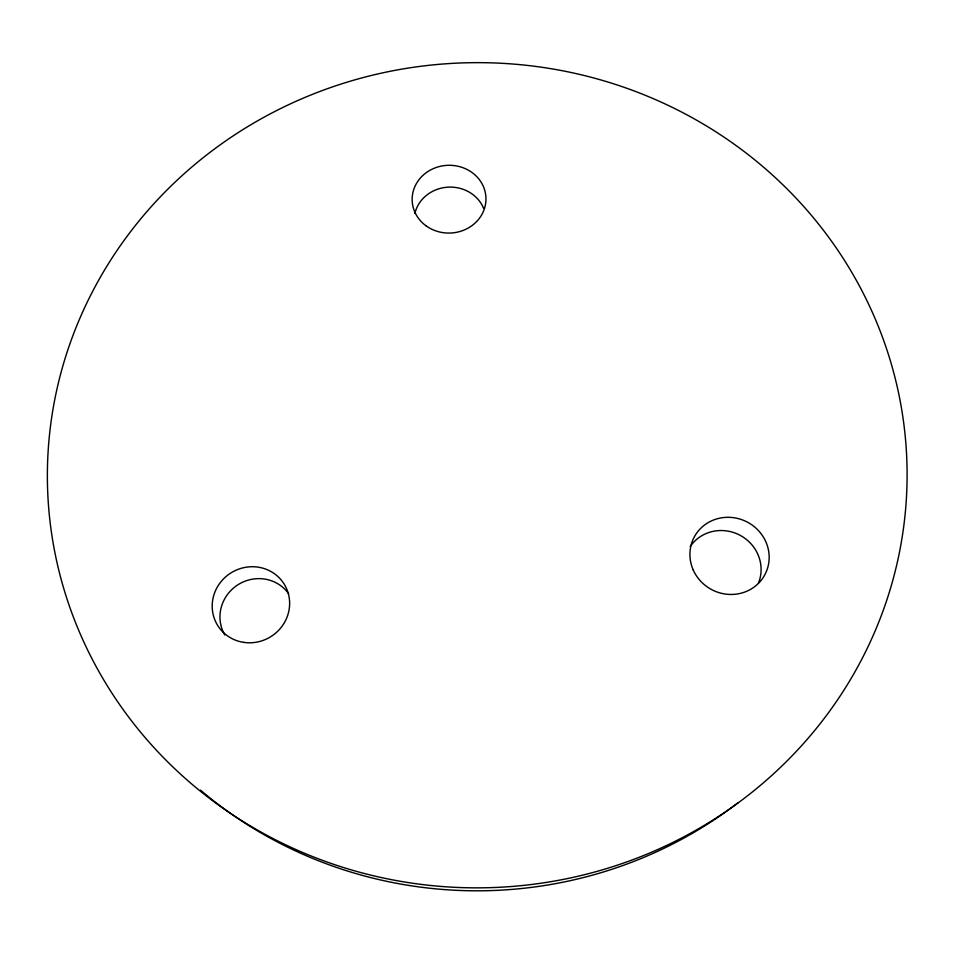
<?xml version="1.0" encoding="UTF-8"?>
<svg xmlns="http://www.w3.org/2000/svg" width="953" height="953" viewBox="0 0 953 953"><rect width="100%" height="100%" fill="white"/><g stroke="black" fill="none" stroke-linecap="round" stroke-linejoin="round"><path stroke-width="1.43" d="M690.234 546.545A38.894 37.167 28.4 0 1 740.171 535.336A38.894 37.167 28.4 0 1 758.421 583.165M224.801 634.96A38.037 36.583 -32.9 0 1 237.726 584.904A38.037 36.583 -32.9 0 1 288.664 593.731M414.877 213.484A35.928 33.105 -2.1 0 1 447.195 187.217A35.928 33.105 -2.1 0 1 483.54 208.147M738.241 802.605A417.855 402.011 -0.8 0 1 200.464 790.108M229.59 812.778A429.874 412.601 -0.8 0 0 905.35 512.011A429.874 412.601 -0.8 0 0 296.764 100.97A429.874 412.601 -0.8 0 0 229.59 812.778M693.2 569.894A40.026 38.18 27.7 0 0 761.411 580.008A40.026 38.18 27.7 0 0 734.001 517.741A40.026 38.18 27.7 0 0 693.2 569.894M243.694 642.37A39.156 37.596 -32 0 0 287.472 590.908A39.156 37.596 -32 0 0 221.584 580.996A39.156 37.596 -32 0 0 243.694 642.37M425.848 225.67A36.917 33.891 -2.1 0 0 485.518 204.252A36.917 33.891 -2.1 0 0 435.807 167.621A36.917 33.891 -2.1 0 0 425.848 225.67"/></g></svg>
